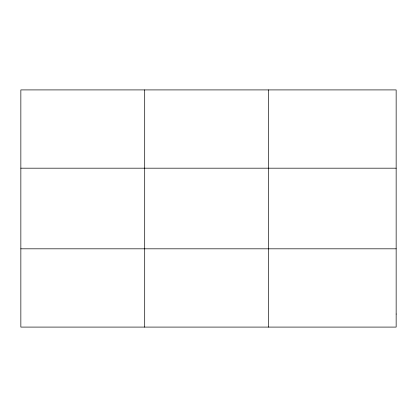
<?xml version="1.0" encoding="UTF-8"?>
<svg xmlns="http://www.w3.org/2000/svg" width="417" height="417" viewBox="0 0 417 417"><rect width="100%" height="100%" fill="white"/><g stroke="black" fill="none" stroke-linecap="round" stroke-linejoin="round"><path stroke-width="0.63" d="M144.699 327.09L144.699 89.91M268.548 327.09L268.548 89.91M20.85 168.181L396.15 168.181M20.85 248.819L396.15 248.819M396.15 314.043L396.15 327.09L20.85 327.09L20.85 89.91L396.15 89.91L396.15 314.043"/></g></svg>
